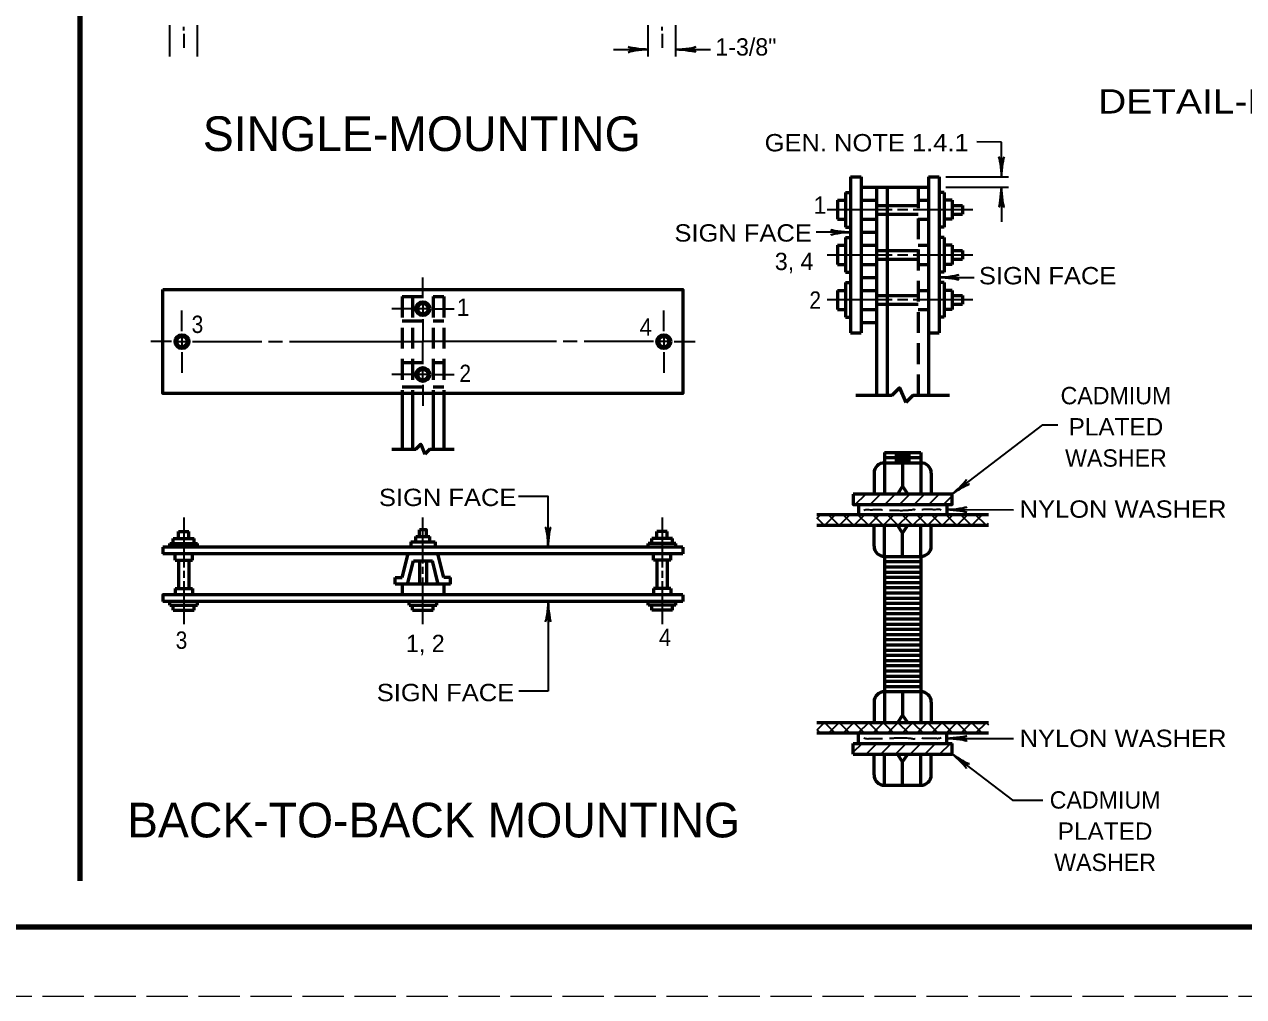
# Model space of a CAD drawing. Extents: x -41 to 639, y -374 to 66.
# Drawn here: x 278.2 to 454.1, y -374.1 to -233.9 of the extents above; entities that cross this region are included whole.
import ezdxf
from ezdxf.enums import TextEntityAlignment as Align

# ---------------------------------------------------------------- set-up
doc = ezdxf.new("R2010")
doc.units = 0
doc.linetypes.add('LONG_DASHED', pattern=[7.5, 6, -1.5])
doc.linetypes.add('MEDIUM_DASHED', pattern=[4.5, 3, -1.5])
doc.layers.add('1', color=7, linetype='Continuous', lineweight=53)
doc.layers.add('61', color=7, linetype='Continuous', lineweight=35)

msp = doc.modelspace()

# ---------------------------------------------------------------- linework, layer by layer
at = {"layer": '1', "lineweight": 200}
msp.add_line((286.229, -93.651), (286.229, -357.39), dxfattribs=at)
at = {"layer": '1', "lineweight": 35}
for p, q in [((299.192, -238.508), (299.192, -234.008)), ((301.192, -234.758), (301.192, -234.258)), ((301.192, -235.258), (301.192, -237.258)), ((303.192, -238.508), (303.192, -234.008)), ((368.192, -238.508), (368.192, -234.008)), ((370.192, -234.758), (370.192, -234.258)), ((370.192, -235.258), (370.192, -237.258)), ((372.192, -238.508), (372.192, -234.008)), ((363.192, -237.508), (368.192, -237.508)), ((372.192, -237.508), (377.192, -237.508)), ((419.132, -250.866), (415.593, -250.827)), ((419.132, -255.866), (419.132, -250.866)), ((411.132, -255.866), (420.132, -255.866)), ((411.132, -257.366), (420.132, -257.366)), ((419.132, -257.366), (419.132, -262.366)), ((403.382, -260.614), (394.007, -260.614)), ((405.632, -260.614), (404.132, -260.614)), ((415.007, -260.614), (406.382, -260.614)), ((397.382, -263.872), (392.431, -263.872)), ((394.007, -267.116), (403.382, -267.116)), ((404.132, -267.116), (405.632, -267.116)), ((406.382, -267.116), (415.007, -267.116)), ((335.692, -273.386), (335.692, -270.386)), ((410.132, -270.364), (415.201, -270.364)), ((403.382, -273.619), (394.007, -273.619)), ((405.632, -273.619), (404.132, -273.619)), ((415.007, -273.619), (406.382, -273.619)), ((300.942, -278.136), (300.942, -275.136)), ((334.192, -274.886), (331.192, -274.886)), ((336.192, -274.886), (335.192, -274.886)), ((335.692, -274.386), (335.692, -275.386)), ((337.192, -274.886), (340.192, -274.886)), ((370.442, -278.136), (370.442, -275.136)), ((335.692, -276.386), (335.692, -279.636)), ((300.942, -279.136), (300.942, -280.136)), ((370.442, -279.136), (370.442, -280.136)), ((299.442, -279.636), (296.442, -279.636)), ((300.442, -279.636), (301.442, -279.636)), ((300.942, -281.136), (300.942, -284.136)), ((302.442, -279.636), (312.442, -279.636)), ((313.442, -279.636), (315.442, -279.636)), ((316.442, -279.636), (335.692, -279.636)), ((354.942, -279.636), (335.692, -279.636)), ((335.692, -282.886), (335.692, -279.636)), ((357.942, -279.636), (355.942, -279.636)), ((368.942, -279.636), (358.942, -279.636)), ((370.942, -279.636), (369.942, -279.636)), ((370.442, -281.136), (370.442, -284.136)), ((371.942, -279.636), (374.942, -279.636)), ((334.192, -284.386), (331.192, -284.386)), ((336.192, -284.386), (335.192, -284.386)), ((335.692, -284.886), (335.692, -283.886)), ((337.192, -284.386), (340.192, -284.386)), ((335.692, -285.886), (335.692, -288.886)), ((398.055, -303.116), (399.555, -301.616)), ((400.176, -303.116), (401.676, -301.616)), ((402.298, -303.116), (403.798, -301.616)), ((404.419, -303.116), (405.919, -301.616)), ((406.54, -303.116), (408.04, -301.616)), ((408.661, -303.116), (410.161, -301.616)), ((410.783, -303.116), (412.007, -301.892)), ((411.257, -303.866), (420.867, -303.884)), ((301.192, -305.005), (301.192, -312.195)), ((335.692, -311.636), (335.692, -305.005)), ((370.192, -305.005), (370.192, -312.195)), ((392.507, -305.135), (393.026, -304.616)), ((393.573, -306.116), (392.507, -305.05)), ((393.647, -306.116), (395.147, -304.616)), ((395.695, -306.116), (394.195, -304.616)), ((395.768, -306.116), (397.268, -304.616)), ((397.816, -306.116), (396.316, -304.616)), ((397.89, -306.116), (399.39, -304.616)), ((399.937, -306.116), (398.437, -304.616)), ((400.011, -306.116), (401.511, -304.616)), ((402.059, -306.116), (400.559, -304.616)), ((402.132, -306.116), (403.632, -304.616)), ((404.18, -306.116), (402.68, -304.616)), ((404.254, -306.116), (405.754, -304.616)), ((406.301, -306.116), (404.801, -304.616)), ((406.375, -306.116), (407.875, -304.616)), ((408.422, -306.116), (406.922, -304.616)), ((408.496, -306.116), (409.996, -304.616)), ((410.544, -306.116), (409.044, -304.616)), ((410.618, -306.116), (412.118, -304.616)), ((412.665, -306.116), (411.165, -304.616)), ((412.739, -306.116), (414.239, -304.616)), ((414.786, -306.116), (413.286, -304.616)), ((414.86, -306.116), (416.36, -304.616)), ((416.908, -306.116), (415.408, -304.616)), ((416.982, -306.116), (417.257, -305.841)), ((301.192, -312.695), (301.192, -313.695)), ((335.692, -313.136), (335.692, -312.136)), ((370.192, -312.695), (370.192, -313.695)), ((301.192, -314.195), (301.192, -320.386)), ((335.692, -320.386), (335.692, -313.636)), ((370.192, -314.195), (370.192, -320.386)), ((353.757, -317.158), (353.757, -330.06)), ((353.757, -330.06), (349.52, -330.06)), ((393.573, -334.616), (392.507, -335.683)), ((392.507, -335.597), (393.026, -336.116)), ((393.647, -334.616), (395.147, -336.116)), ((395.695, -334.616), (394.195, -336.116)), ((395.768, -334.616), (397.268, -336.116)), ((397.816, -334.616), (396.316, -336.116)), ((397.89, -334.616), (399.39, -336.116)), ((399.937, -334.616), (398.437, -336.116)), ((400.011, -334.616), (401.511, -336.116)), ((402.059, -334.616), (400.559, -336.116)), ((402.132, -334.616), (403.632, -336.116)), ((404.18, -334.616), (402.68, -336.116)), ((404.254, -334.616), (405.754, -336.116)), ((406.301, -334.616), (404.801, -336.116)), ((406.375, -334.616), (407.875, -336.116)), ((408.422, -334.616), (406.922, -336.116)), ((408.496, -334.616), (409.996, -336.116)), ((410.544, -334.616), (409.044, -336.116)), ((410.618, -334.616), (412.118, -336.116)), ((412.665, -334.616), (411.165, -336.116)), ((412.739, -334.616), (414.239, -336.116)), ((414.786, -334.616), (413.286, -336.116)), ((414.86, -334.616), (416.36, -336.116)), ((416.908, -334.616), (415.408, -336.116)), ((416.982, -334.616), (417.257, -334.891)), ((398.986, -337.618), (397.763, -338.842)), ((401.108, -337.618), (399.608, -339.118)), ((403.229, -337.618), (401.729, -339.118)), ((405.35, -337.618), (403.85, -339.118)), ((407.472, -337.618), (405.972, -339.118)), ((409.593, -337.618), (408.093, -339.118)), ((411.714, -337.618), (410.214, -339.118)), ((411.257, -336.866), (420.867, -336.849)), ((412.007, -339.116), (420.738, -345.754)), ((420.738, -345.754), (425.125, -345.754))]:
    msp.add_line(p, q, dxfattribs=at)
at = {"layer": '1'}
for p, q in [((397.382, -255.866), (397.382, -278.366)), ((397.382, -255.866), (398.882, -255.866)), ((398.882, -255.866), (398.882, -278.366)), ((408.632, -255.866), (408.632, -287.366)), ((408.632, -255.866), (410.132, -255.866)), ((410.132, -255.866), (410.132, -278.366)), ((396.632, -258.109), (397.382, -258.109)), ((396.632, -258.109), (396.632, -263.119)), ((398.882, -257.359), (401.132, -257.359)), ((398.882, -257.366), (408.632, -257.366)), ((402.632, -257.366), (402.632, -287.366)), ((410.882, -258.109), (410.132, -258.109)), ((410.882, -258.109), (410.882, -263.119)), ((395.507, -259.234), (395.507, -261.994)), ((395.507, -259.234), (396.632, -259.234)), ((398.882, -259.234), (401.132, -259.234)), ((401.132, -259.984), (407.132, -259.984)), ((407.132, -259.234), (408.632, -259.234)), ((412.007, -259.234), (410.882, -259.234)), ((412.007, -259.234), (412.007, -261.994)), ((412.007, -259.984), (413.507, -259.984)), ((413.507, -259.984), (413.507, -261.244)), ((395.507, -261.994), (396.632, -261.994)), ((398.882, -261.994), (401.132, -261.994)), ((401.132, -261.244), (407.132, -261.244)), ((407.132, -261.994), (408.632, -261.994)), ((412.007, -261.994), (410.882, -261.994)), ((412.007, -261.244), (413.507, -261.244)), ((396.632, -263.119), (397.382, -263.119)), ((410.882, -263.119), (410.132, -263.119)), ((396.632, -264.611), (397.382, -264.611)), ((396.632, -264.611), (396.632, -269.621)), ((398.882, -263.861), (401.132, -263.861)), ((398.882, -263.869), (401.132, -263.869)), ((410.882, -264.611), (410.132, -264.611)), ((410.882, -264.611), (410.882, -269.621)), ((395.507, -265.736), (395.507, -268.496)), ((395.507, -265.736), (396.632, -265.736)), ((398.882, -265.736), (401.132, -265.736)), ((401.132, -266.486), (407.132, -266.486)), ((407.132, -265.736), (408.632, -265.736)), ((412.007, -265.736), (410.882, -265.736)), ((412.007, -265.736), (412.007, -268.496)), ((412.007, -266.486), (413.507, -266.486)), ((413.507, -266.486), (413.507, -267.746)), ((395.507, -268.496), (396.632, -268.496)), ((398.882, -268.496), (401.132, -268.496)), ((401.132, -267.746), (407.132, -267.746)), ((407.132, -268.496), (408.632, -268.496)), ((412.007, -268.496), (410.882, -268.496)), ((412.007, -267.746), (413.507, -267.746)), ((396.632, -269.621), (397.382, -269.621)), ((398.882, -270.364), (401.132, -270.364)), ((398.882, -270.371), (401.132, -270.371)), ((410.882, -269.621), (410.132, -269.621)), ((395.507, -272.239), (395.507, -274.999)), ((395.507, -272.239), (396.632, -272.239)), ((396.632, -271.114), (397.382, -271.114)), ((396.632, -271.114), (396.632, -276.124)), ((398.882, -272.239), (401.132, -272.239)), ((407.132, -272.239), (408.632, -272.239)), ((410.882, -271.114), (410.132, -271.114)), ((410.882, -271.114), (410.882, -276.124)), ((412.007, -272.239), (410.882, -272.239)), ((412.007, -272.239), (412.007, -274.999)), ((401.132, -272.989), (407.132, -272.989)), ((401.132, -274.249), (407.132, -274.249)), ((412.007, -272.989), (413.507, -272.989)), ((412.007, -274.249), (413.507, -274.249)), ((413.507, -272.989), (413.507, -274.249)), ((395.507, -274.999), (396.632, -274.999)), ((398.882, -274.999), (401.132, -274.999)), ((407.132, -274.999), (408.632, -274.999)), ((412.007, -274.999), (410.882, -274.999)), ((396.632, -276.124), (397.382, -276.124)), ((398.882, -276.866), (401.132, -276.866)), ((398.882, -276.874), (401.132, -276.874)), ((410.882, -276.124), (410.132, -276.124)), ((397.382, -278.366), (398.882, -278.366)), ((408.632, -278.366), (410.132, -278.366)), ((332.692, -287.136), (332.692, -295.136)), ((334.192, -287.136), (334.192, -295.136)), ((337.192, -287.136), (337.192, -295.136)), ((338.692, -287.136), (338.692, -295.136)), ((398.132, -287.366), (403.382, -287.366)), ((406.382, -287.366), (405.321, -288.427)), ((406.382, -287.366), (411.632, -287.366)), ((331.192, -295.136), (334.692, -295.136)), ((336.692, -295.136), (335.985, -295.843)), ((336.692, -295.136), (340.192, -295.136)), ((402.257, -295.616), (407.507, -295.616)), ((402.257, -296.366), (407.507, -296.366)), ((402.257, -297.116), (407.507, -297.116)), ((403.757, -295.991), (406.007, -295.991)), ((403.757, -296.741), (406.007, -296.741)), ((400.757, -298.616), (400.757, -301.616)), ((409.007, -298.616), (409.007, -301.616)), ((404.882, -300.491), (405.632, -301.616)), ((398.507, -303.116), (398.507, -304.616)), ((411.257, -303.116), (411.257, -304.616)), ((417.257, -304.616), (392.507, -304.616)), ((300.442, -308.005), (300.442, -307.005)), ((300.442, -307.005), (301.942, -307.005)), ((301.942, -308.005), (301.942, -307.005)), ((335.192, -307.755), (335.192, -306.755)), ((369.442, -308.005), (369.442, -307.005)), ((370.942, -307.005), (369.442, -307.005)), ((370.942, -308.005), (370.942, -307.005)), ((392.507, -306.116), (417.257, -306.116)), ((400.757, -309.116), (400.757, -306.116)), ((402.257, -310.616), (402.257, -306.116)), ((404.882, -307.241), (405.632, -306.116)), ((407.507, -310.616), (407.507, -306.116)), ((409.007, -309.116), (409.007, -306.116)), ((373.192, -309.255), (298.192, -309.255)), ((298.192, -309.255), (298.192, -310.255)), ((299.192, -308.755), (303.192, -308.755)), ((299.192, -309.255), (299.192, -308.755)), ((299.692, -308.755), (299.692, -308.005)), ((299.692, -308.005), (302.692, -308.005)), ((302.692, -308.755), (302.692, -308.005)), ((303.192, -309.255), (303.192, -308.755)), ((333.942, -308.505), (333.942, -309.255)), ((333.942, -308.505), (337.442, -308.505)), ((334.692, -308.505), (334.692, -307.755)), ((334.692, -307.755), (336.692, -307.755)), ((336.692, -308.505), (336.692, -307.755)), ((337.442, -308.505), (337.442, -309.255)), ((368.192, -309.255), (368.192, -308.755)), ((372.192, -308.755), (368.192, -308.755)), ((368.692, -308.755), (368.692, -308.005)), ((371.692, -308.005), (368.692, -308.005)), ((371.692, -308.755), (371.692, -308.005)), ((372.192, -309.255), (372.192, -308.755)), ((373.192, -309.255), (373.192, -310.255)), ((373.192, -310.255), (298.192, -310.255)), ((299.942, -311.136), (299.942, -310.255)), ((299.942, -311.136), (302.442, -311.136)), ((300.442, -311.136), (300.442, -315.255)), ((301.942, -311.136), (301.942, -315.255)), ((302.442, -311.136), (302.442, -310.255)), ((332.692, -313.636), (333.541, -310.243)), ((333.473, -314.636), (334.321, -311.243)), ((334.321, -311.243), (337.063, -311.243)), ((335.192, -311.243), (335.192, -314.636)), ((336.192, -311.243), (336.192, -314.636)), ((337.911, -314.636), (337.063, -311.243)), ((338.692, -313.636), (337.844, -310.243)), ((368.942, -311.136), (368.942, -310.255)), ((371.442, -311.136), (368.942, -311.136)), ((369.442, -311.136), (369.442, -315.255)), ((370.942, -311.136), (370.942, -315.255)), ((371.442, -311.136), (371.442, -310.255)), ((402.257, -310.616), (407.507, -310.616)), ((402.257, -310.616), (402.257, -330.116)), ((407.507, -310.616), (407.507, -330.116)), ((402.257, -311.366), (407.507, -311.366)), ((402.257, -312.116), (407.507, -312.116)), ((402.257, -312.866), (407.507, -312.866)), ((331.692, -314.636), (331.692, -313.636)), ((331.692, -313.636), (332.692, -313.636)), ((339.692, -314.636), (331.692, -314.636)), ((332.692, -314.636), (332.692, -316.136)), ((339.692, -313.636), (338.692, -313.636)), ((338.692, -314.636), (338.692, -316.136)), ((339.692, -314.636), (339.692, -313.636)), ((402.257, -313.616), (407.507, -313.616)), ((402.257, -314.366), (407.507, -314.366)), ((299.942, -315.255), (302.442, -315.255)), ((299.942, -315.255), (299.942, -316.136)), ((302.442, -315.255), (302.442, -316.136)), ((371.442, -315.255), (368.942, -315.255)), ((368.942, -315.255), (368.942, -316.136)), ((371.442, -315.255), (371.442, -316.136)), ((373.192, -316.136), (373.192, -317.136)), ((402.257, -315.116), (407.507, -315.116)), ((402.257, -315.866), (407.507, -315.866)), ((373.192, -317.136), (298.192, -317.136)), ((299.192, -317.636), (299.192, -317.136)), ((299.192, -317.636), (303.192, -317.636)), ((299.692, -318.386), (299.692, -317.636)), ((302.692, -318.386), (302.692, -317.636)), ((303.192, -317.636), (303.192, -317.136)), ((333.692, -317.636), (333.692, -317.136)), ((333.692, -317.636), (337.692, -317.636)), ((334.192, -318.386), (334.192, -317.636)), ((337.192, -318.386), (337.192, -317.636)), ((337.692, -317.636), (337.692, -317.136)), ((368.192, -317.636), (368.192, -317.136)), ((372.192, -317.636), (368.192, -317.636)), ((368.692, -318.386), (368.692, -317.636)), ((371.692, -318.386), (371.692, -317.636)), ((372.192, -317.636), (372.192, -317.136)), ((402.257, -316.616), (407.507, -316.616)), ((402.257, -317.366), (407.507, -317.366)), ((402.257, -318.116), (407.507, -318.116)), ((299.692, -318.386), (302.692, -318.386)), ((334.192, -318.386), (337.192, -318.386)), ((371.692, -318.386), (368.692, -318.386)), ((402.257, -318.866), (407.507, -318.866)), ((402.257, -319.616), (407.507, -319.616)), ((402.257, -320.366), (407.507, -320.366)), ((402.257, -321.116), (407.507, -321.116)), ((402.257, -321.866), (407.507, -321.866)), ((402.257, -322.616), (407.507, -322.616)), ((402.257, -323.366), (407.507, -323.366)), ((402.257, -324.116), (407.507, -324.116)), ((402.257, -324.866), (407.507, -324.866)), ((402.257, -325.616), (407.507, -325.616)), ((402.257, -326.366), (407.507, -326.366)), ((402.257, -327.116), (407.507, -327.116)), ((402.257, -327.866), (407.507, -327.866)), ((402.257, -328.616), (407.507, -328.616)), ((402.257, -329.366), (407.507, -329.366)), ((402.257, -330.116), (407.507, -330.116)), ((402.257, -330.116), (402.257, -334.616)), ((407.507, -330.116), (407.507, -334.616)), ((400.757, -331.616), (400.757, -334.616)), ((409.007, -331.616), (409.007, -334.616)), ((404.882, -333.491), (405.632, -334.616)), ((417.257, -334.616), (392.507, -334.616)), ((417.257, -336.116), (392.507, -336.116)), ((397.757, -337.616), (412.007, -337.616)), ((397.757, -339.116), (397.757, -337.616)), ((398.507, -337.616), (398.507, -336.116)), ((411.257, -337.616), (411.257, -336.116)), ((412.007, -339.116), (412.007, -337.616)), ((400.757, -342.116), (400.757, -339.116)), ((402.257, -343.616), (402.257, -339.116)), ((404.882, -340.241), (404.132, -339.116)), ((404.882, -340.241), (405.632, -339.116)), ((407.507, -343.616), (407.507, -339.116)), ((409.007, -342.116), (409.007, -339.116)), ((404.882, -343.616), (404.882, -340.241)), ((402.257, -343.616), (407.507, -343.616))]:
    msp.add_line(p, q, dxfattribs=at)
at = {"layer": '1', "linetype": 'MEDIUM_DASHED'}
for p, q in [((407.132, -257.366), (407.132, -287.366)), ((332.692, -273.136), (338.692, -273.136)), ((332.692, -273.136), (332.692, -287.136)), ((334.192, -273.136), (334.192, -287.136)), ((337.192, -273.136), (337.192, -287.136)), ((338.692, -273.136), (338.692, -287.136)), ((332.692, -276.636), (338.692, -276.636)), ((332.692, -282.636), (338.692, -282.636)), ((332.692, -286.136), (338.692, -286.136))]:
    msp.add_line(p, q, dxfattribs=at)
at = {"layer": '1'}
for points in [[(401.132, -257.366), (401.132, -263.861), (401.132, -270.371), (401.132, -276.866), (401.132, -287.366)], [(403.382, -287.366), (404.442, -286.305), (405.321, -288.427)], [(334.692, -295.136), (335.399, -294.429), (335.985, -295.843)], [(402.257, -295.616), (402.257, -297.116), (402.257, -301.616)], [(404.882, -297.116), (404.882, -300.491), (404.132, -301.616)], [(407.507, -295.616), (407.507, -297.116), (407.507, -301.616)], [(336.192, -307.755), (336.192, -306.755), (335.192, -306.755)], [(404.882, -310.616), (404.882, -307.241), (404.132, -306.116)], [(373.192, -316.136), (298.192, -316.136), (298.192, -317.136)], [(404.882, -330.116), (404.882, -333.491), (404.132, -334.616)], [(397.757, -339.116), (404.132, -339.116), (412.007, -339.116)]]:
    msp.add_lwpolyline(points, dxfattribs=at)
for points in [[(298.192, -272.136), (373.192, -272.136), (373.192, -287.136), (298.192, -287.136)], [(397.757, -301.616), (397.757, -303.116), (412.007, -303.116), (412.007, -301.616), (404.132, -301.616)]]:
    msp.add_lwpolyline(points, close=True, dxfattribs=at)
at = {"layer": '1', "lineweight": 35}
for points in [[(412.007, -301.616), (425.113, -291.651), (427.276, -291.651)], [(353.737, -309.255), (353.737, -301.985), (349.5, -301.985)]]:
    msp.add_lwpolyline(points, dxfattribs=at)
at = {"layer": '1'}
for centre, radius in [((335.692, -274.886), 1), ((335.692, -274.886), 0.75), ((300.942, -279.636), 1), ((300.942, -279.636), 0.75), ((370.442, -279.636), 1), ((370.442, -279.636), 0.75), ((335.692, -284.386), 1), ((335.692, -284.386), 0.75)]:
    msp.add_circle(centre, radius, dxfattribs=at)
for centre, start, end in [((402.257, -298.616), 90, 180), ((407.507, -298.616), 0, 90), ((402.257, -309.116), 180, 270), ((407.507, -309.116), 270, 0), ((402.257, -331.616), 90, 180), ((407.507, -331.616), 0, 90), ((402.257, -342.116), 180, 270), ((407.507, -342.116), 270, 0)]:
    msp.add_arc(centre, 1.5, start, end, dxfattribs=at)
at = {"layer": '1', "lineweight": 40}
for centre, major_axis, ratio, start_param, end_param in [((367.072, -237.296), (1.756, -0.176), 0.07063, 3.1407148, 5.41811), ((373.283, -237.232), (-1.786, -0.156), 0.122415, 0.8963533, 3.1415927), ((373.283, -237.232), (-1.786, -0.156), 0.122415, 0.8963533, 3.1415927), ((373.283, -237.232), (-1.786, -0.156), 0.122415, 0.8963533, 3.1415927), ((367.101, -237.784), (1.786, 0.156), 0.122415, 0.8963533, 3.1415927), ((373.313, -237.719), (-1.756, 0.176), 0.07063, 3.1407148, 5.41811), ((373.313, -237.719), (-1.756, 0.176), 0.07063, 3.1407148, 5.41811), ((373.313, -237.719), (-1.756, 0.176), 0.07063, 3.1407148, 5.41811), ((418.855, -254.775), (0.156, -1.786), 0.122415, 0.8963533, 3.1415927), ((418.855, -254.775), (0.156, -1.786), 0.122415, 0.8963533, 3.1415927), ((419.343, -254.746), (-0.176, -1.756), 0.07063, 3.1407148, 5.41811), ((419.343, -254.746), (-0.176, -1.756), 0.07063, 3.1407148, 5.41811), ((418.92, -258.487), (0.176, 1.756), 0.07063, 3.1407148, 5.41811), ((419.408, -258.457), (-0.156, 1.786), 0.122415, 0.8963533, 3.1415927), ((396.261, -263.66), (1.756, -0.176), 0.07063, 3.1407148, 5.41811), ((396.261, -263.66), (1.756, -0.176), 0.07063, 3.1407148, 5.41811), ((396.29, -264.148), (1.786, 0.156), 0.122415, 0.8963533, 3.1415927), ((396.29, -264.148), (1.786, 0.156), 0.122415, 0.8963533, 3.1415927), ((411.252, -270.576), (-1.756, 0.176), 0.07063, 3.1407148, 5.41811), ((411.223, -270.088), (-1.786, -0.156), 0.122415, 0.8963533, 3.1415927), ((412.708, -300.736), (-1.327, -1.205), 0.122415, 0.8963533, 3.1415927), ((412.708, -300.736), (-1.327, -1.205), 0.122415, 0.8963533, 3.1415927), ((413.027, -301.106), (-1.505, -0.923), 0.07063, 3.1407148, 5.41811), ((413.027, -301.106), (-1.505, -0.923), 0.07063, 3.1407148, 5.41811), ((412.348, -303.592), (-1.786, -0.153), 0.122415, 0.8963533, 3.1415927), ((412.377, -304.08), (-1.756, 0.179), 0.07063, 3.1407148, 5.41811), ((353.461, -308.164), (0.156, -1.786), 0.122415, 0.8963533, 3.1415927), ((353.949, -308.134), (-0.176, -1.756), 0.07063, 3.1407148, 5.41811), ((353.481, -318.25), (0.156, 1.786), 0.122415, 3.1415927, 5.386832), ((353.969, -318.279), (-0.176, 1.756), 0.07063, 0.8650754, 3.1424706), ((412.348, -337.14), (-1.786, 0.153), 0.122415, 3.1415927, 5.386832), ((412.377, -336.653), (-1.756, -0.179), 0.07063, 0.8650754, 3.1424706), ((412.708, -339.997), (-1.327, 1.205), 0.122415, 3.1415927, 5.386832), ((412.708, -339.997), (-1.327, 1.205), 0.122415, 3.1415927, 5.386832), ((413.027, -339.626), (-1.505, 0.923), 0.07063, 0.8650754, 3.1424706), ((413.027, -339.626), (-1.505, 0.923), 0.07063, 0.8650754, 3.1424706)]:
    msp.add_ellipse(centre, major_axis=major_axis, ratio=ratio, start_param=start_param, end_param=end_param, dxfattribs=at)
at = {"layer": '1', "lineweight": 35}
for points in [[(399.306, -303.937), (399.841, -303.836), (400.202, -303.879), (400.766, -303.85), (401.345, -303.85), (401.822, -303.865), (401.958, -303.877)], [(402.994, -303.923), (403.731, -303.937), (404.353, -303.966), (404.961, -303.966), (405.655, -303.923), (406.176, -303.879), (406.61, -303.836), (406.711, -303.879)], [(410.458, -303.937), (409.922, -303.836), (409.561, -303.879), (408.997, -303.85), (408.418, -303.85), (407.941, -303.865), (407.638, -303.902)], [(399.306, -336.795), (399.841, -336.897), (400.202, -336.853), (400.766, -336.882), (401.345, -336.882), (401.822, -336.868), (401.958, -336.855)], [(402.994, -336.81), (403.731, -336.795), (404.353, -336.766), (404.961, -336.766), (405.655, -336.81), (406.176, -336.853), (406.61, -336.897), (406.711, -336.853)], [(410.458, -336.795), (409.922, -336.897), (409.561, -336.853), (408.997, -336.882), (408.418, -336.882), (407.941, -336.868), (407.638, -336.83)]]:
    msp.add_spline(points, degree=3, dxfattribs=at)
at = {"layer": '61', "lineweight": 158}
msp.add_line((628.362, -364.098), (-10.698, -364.078), dxfattribs=at)
at = {"layer": '61', "linetype": 'LONG_DASHED', "lineweight": 13}
msp.add_line((639.302, -374.078), (-40.758, -374.098), dxfattribs=at)

# ---------------------------------------------------------------- texts
at = {"layer": '1'}
for s, height, p in [('1-3/8"', 2.5, (377.873, -238.383)), ('SINGLE-MOUNTING', 5, (303.947, -252.146)), ('1', 2.5, (392.021, -261.199)), ('3, 4', 2.5, (386.446, -269.319)), ('1', 2.5, (340.561, -275.924)), ('1, 2', 2.5, (333.25, -324.416)), ('BACK-TO-BACK MOUNTING', 5, (293.019, -351.137))]:
    msp.add_text(s, height=height, dxfattribs=at).set_placement(p)
for s, height, width, p in [('DETAIL-BOLT 4', 3.5, 1.2, (433.073, -246.737)), ('GEN. NOTE 1.4.1', 2.5, 1.1, (384.979, -252.197)), ('SIGN FACE', 2.5, 1.1, (371.971, -265.21)), ('SIGN FACE', 2.5, 1.1, (415.887, -271.374)), ('2', 2.5, 0.9, (391.435, -274.896)), ('3', 2.5, 0.9, (302.337, -278.388)), ('4', 2.5, 0.95, (366.945, -278.786)), ('2', 2.5, 0.9, (340.959, -285.463)), ('SIGN FACE', 2.5, 1.1, (329.356, -303.35)), ('NYLON WASHER', 2.5, 1.1, (421.755, -305.031)), ('3', 2.5, 0.9, (300.032, -323.939)), ('4', 2.5, 0.95, (369.727, -323.542)), ('SIGN FACE', 2.5, 1.1, (329.038, -331.491)), ('NYLON WASHER', 2.5, 1.1, (421.755, -338.101))]:
    msp.add_text(s, height=height, dxfattribs=dict(at, width=width)).set_placement(p)
for s, p in [('CADMIUM', (435.644, -288.671)), ('WASHER', (435.644, -297.671)), ('CADMIUM', (434.079, -346.984)), ('WASHER', (434.079, -355.984))]:
    msp.add_text(s, height=2.5, dxfattribs=at).set_placement(p, align=Align.CENTER)
at = {"layer": '1', "width": 1.05}
for p in [(435.644, -293.171), (434.079, -351.484)]:
    msp.add_text('PLATED', height=2.5, dxfattribs=at).set_placement(p, align=Align.CENTER)

doc.saveas('drawing.dxf')
